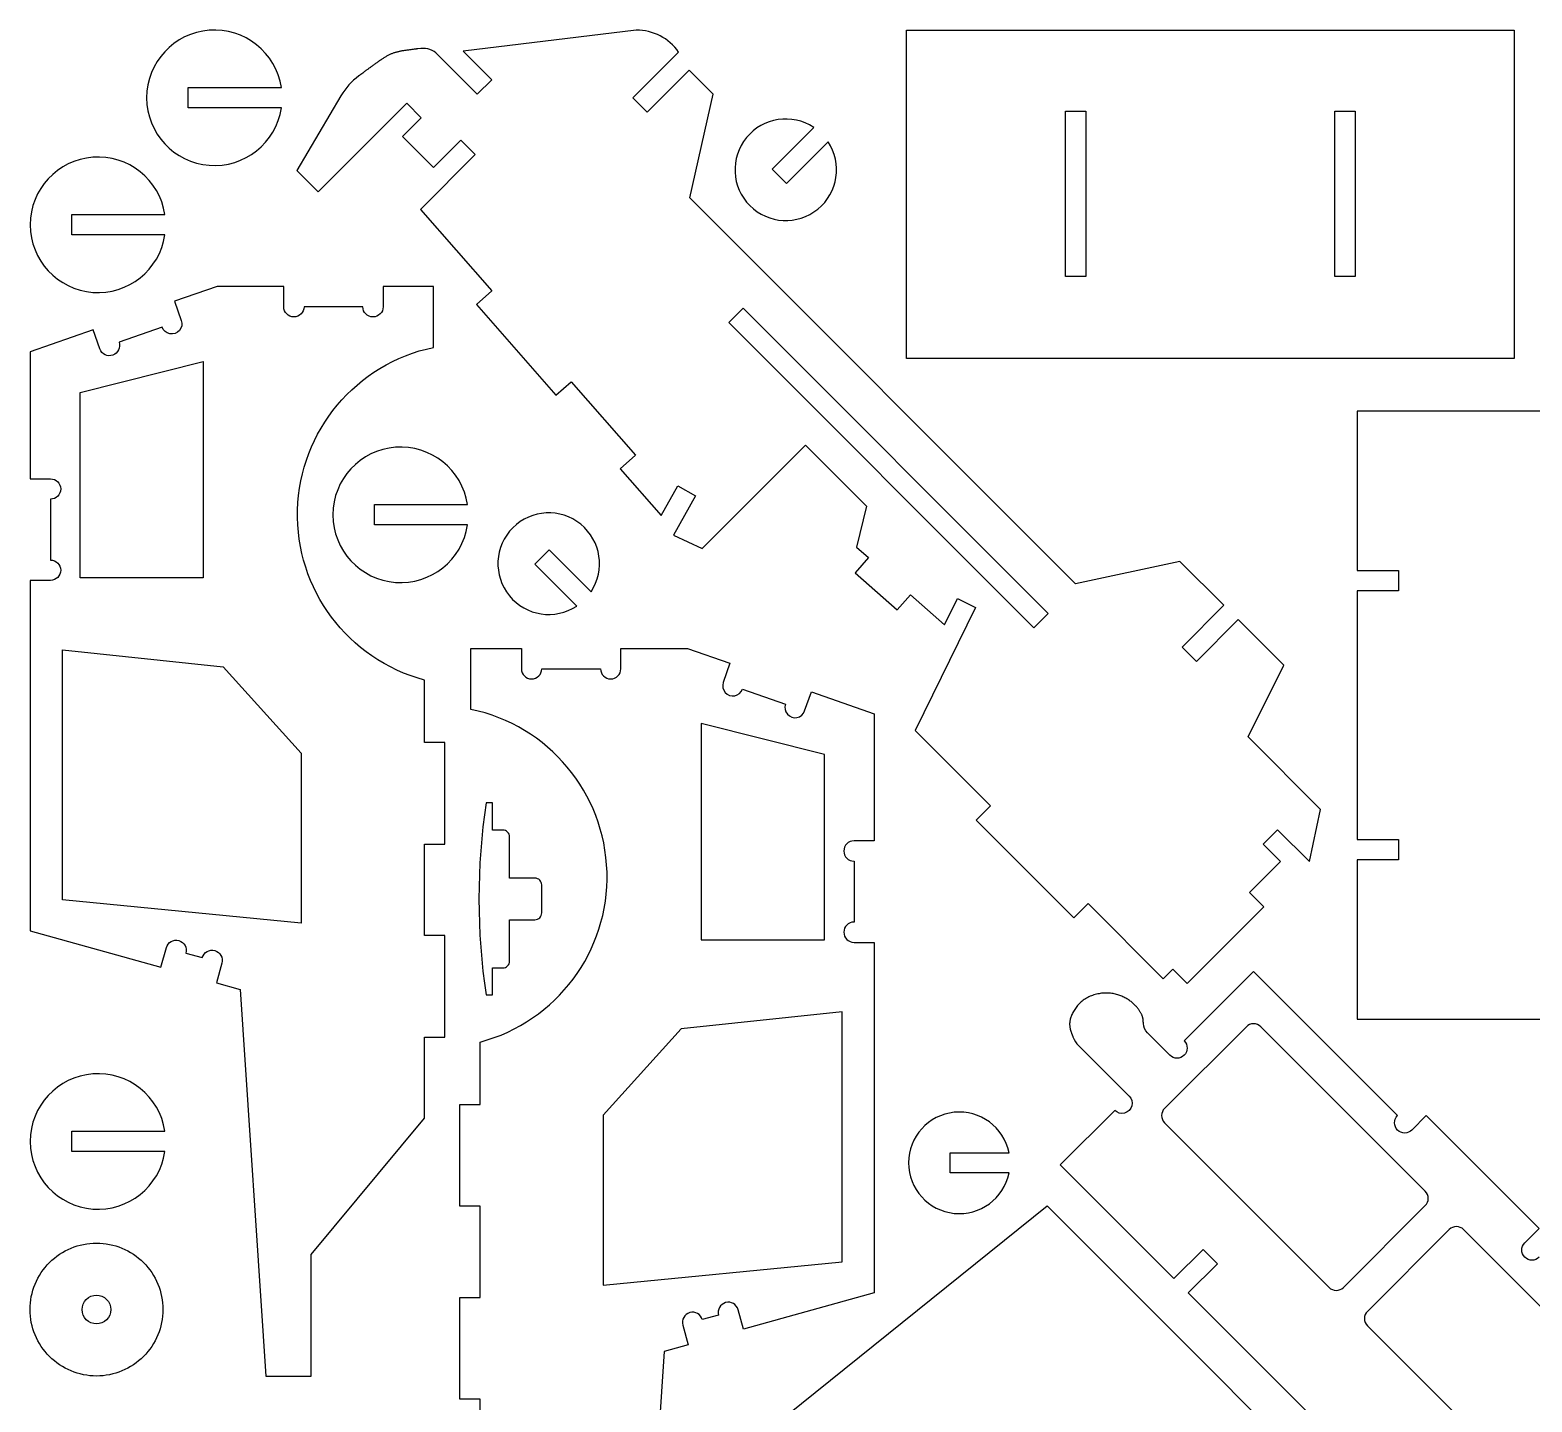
# Model space of a CAD drawing. Extents: x 14 to 686, y 11 to 690.
# Drawn here: x 14.5 to 369.3, y 366.2 to 690.2 of the extents above; entities that cross this region are included whole.
import ezdxf

# ---------------------------------------------------------------- set-up
doc = ezdxf.new("R2010")
doc.units = 0
doc.header["$MEASUREMENT"] = 0
doc.layers.add('EXTERNAL_CUT', color=62, linetype='CONTINUOUS')
doc.layers.add('HOLES', color=5, linetype='CONTINUOUS')

msp = doc.modelspace()

# ---------------------------------------------------------------- linework, layer by layer
at = {"layer": 'EXTERNAL_CUT'}
for points in [[(73.84, 671.85), (51.83, 671.85), (51.83, 676.65), (73.84, 676.65, 0.927414), (42.02, 674.25, 0.927414)], [(82.57, 652.04), (103.47, 672.94), (106.87, 669.55), (102.46, 665.14), (109.82, 657.79), (116.25, 664.23), (119.65, 660.83), (106.69, 647.88), (123.55, 628.62), (119.94, 625.46), (138.72, 604), (142.33, 607.16), (157.52, 589.81), (153.9, 586.65), (163.58, 575.6), (167.54, 582.61), (171.72, 580.25), (166.45, 570.92), (173.22, 567.79), (197.67, 592.23), (212.11, 577.79), (209.75, 568.15), (212.59, 565.65), (209.41, 562.06), (219.32, 553.29), (222.5, 556.89), (230.52, 549.8), (233.56, 555.98), (237.87, 553.86), (223.57, 524.79), (241.35, 507.01), (237.96, 503.62), (261.05, 480.53), (264.44, 483.92), (282.18, 466.18), (284.47, 468.47), (287.86, 465.08), (305.97, 483.18), (302.57, 486.58), (309.88, 493.88), (305.8, 497.97), (309.19, 501.36), (316.7, 493.85), (319.37, 506.14), (302.22, 523.29), (310.68, 540.22), (299.91, 551), (290.02, 541.11), (286.63, 544.51), (296.51, 554.39), (286.14, 564.76), (261.48, 559.47), (170.36, 650.59), (175.82, 675.08), (170.16, 680.74), (160.28, 670.86), (156.88, 674.25), (167.68, 685.05, 0.25005), (157.69, 690.2), (116.79, 685.24), (123.53, 678.51), (120.14, 675.12), (110.77, 684.51, 0.228903), (106.82, 685.89), (106.06, 685.8), (105.94, 685.78), (105.8, 685.77), (105.66, 685.75), (105.51, 685.74), (105.35, 685.72), (105.19, 685.7), (105.02, 685.68), (104.84, 685.65), (104.65, 685.63), (104.47, 685.61), (104.27, 685.58), (104.08, 685.56), (103.88, 685.53), (103.69, 685.51), (103.49, 685.48), (103.29, 685.45), (103.1, 685.42), (102.9, 685.39), (102.71, 685.36), (102.53, 685.33), (102.34, 685.3), (102.17, 685.27), (101.99, 685.24), (101.82, 685.2), (101.65, 685.17), (101.49, 685.13), (101.33, 685.1), (101.17, 685.06), (101.01, 685.02), (100.86, 684.97), (100.7, 684.93), (100.55, 684.88), (100.4, 684.83), (100.25, 684.78), (100.1, 684.72), (99.95, 684.66), (99.79, 684.59), (99.64, 684.53), (99.49, 684.46), (99.33, 684.38), (99.18, 684.3), (99.02, 684.22), (98.86, 684.13), (98.7, 684.04), (98.54, 683.95), (98.38, 683.85), (98.21, 683.75), (98.05, 683.65), (97.89, 683.55), (97.72, 683.44), (97.56, 683.33), (97.39, 683.22), (97.23, 683.11), (97.06, 683), (96.9, 682.89), (96.74, 682.77), (96.57, 682.66), (96.41, 682.54), (96.25, 682.43), (96.09, 682.31), (95.93, 682.2), (95.77, 682.09), (95.62, 681.98), (95.47, 681.86), (95.31, 681.75), (95.16, 681.65), (95.02, 681.54), (94.87, 681.43), (94.73, 681.33), (94.59, 681.23), (94.46, 681.13), (94.32, 681.03), (94.19, 680.94), (94.07, 680.84), (93.95, 680.75), (93.83, 680.67), (93.72, 680.58), (93.61, 680.5), (93.5, 680.43), (93.4, 680.35), (93.31, 680.28), (93.22, 680.22), (93.14, 680.15), (93.06, 680.09), (92.98, 680.04), (92.91, 679.99), (92.84, 679.94), (92.78, 679.89), (92.72, 679.84), (92.66, 679.8), (92.61, 679.77), (92.57, 679.73), (92.52, 679.7), (92.48, 679.67), (92.44, 679.64), (92.41, 679.61), (92.37, 679.59), (92.34, 679.56), (92.32, 679.54), (92.14, 679.41, 0.099481), (87.93, 674.72), (77.53, 657.08)], [(203.01, 663.86), (193.15, 654), (189.76, 657.4), (199.62, 667.25, 0.904015), (184.52, 648.77, 0.904015)], [(46.34, 641.85), (24.33, 641.85), (24.33, 646.65), (46.34, 646.65, 0.927414), (14.52, 644.25, 0.927414)], [(70.21, 372.34), (80.91, 372.34), (80.91, 401.08), (107.63, 433.24), (107.63, 452.36), (112.43, 452.36), (112.43, 476.36), (107.63, 476.36), (107.63, 497.96), (112.43, 497.96), (112.43, 521.96), (107.63, 521.96), (107.63, 536.73, -0.790358), (109.81, 615.3), (109.81, 629.7), (97.89, 629.7), (97.89, 624.9, -1), (93.09, 624.9), (79.2, 624.9, -1), (74.4, 624.9), (74.4, 629.7), (58.68, 629.7), (48.62, 626.19), (50.2, 621.66, -1), (45.67, 620.07), (35.51, 616.52, -1), (30.97, 614.94), (29.39, 619.47), (14.52, 614.27), (14.52, 584.25), (19.32, 584.25, -1), (19.32, 579.45), (19.32, 565.07, -1), (19.32, 560.27), (14.52, 560.27), (14.52, 477.49), (45.4, 468.89), (46.69, 473.52, -1), (51.31, 472.23), (55.16, 471.16, -1), (59.78, 469.87), (58.49, 465.25), (64.14, 463.67)], [(328.02, 456.65), (373.98, 456.65), (373.98, 471.7), (379.22, 471.7, 0.137155), (381.71, 472.39, 0.563027), (381.71, 518.42, 0.137155), (379.22, 519.11), (373.98, 519.11), (373.98, 537.74), (379.22, 537.74, 0.137155), (381.71, 538.44, 0.563027), (381.71, 584.46, 0.137155), (379.22, 585.16), (373.98, 585.16), (373.98, 600.2), (328.02, 600.2), (328.02, 562.63), (337.78, 562.63), (337.78, 557.83), (328.02, 557.83), (328.02, 499.03), (337.78, 499.03), (337.78, 494.23), (328.02, 494.23)], [(117.84, 573.35), (95.83, 573.35), (95.83, 578.15), (117.84, 578.15, 0.927414), (86.02, 575.75, 0.927414)], [(143.62, 554.21), (133.76, 564.07), (137.15, 567.46), (147.01, 557.6, 0.904015), (128.52, 572.7, 0.904015)], [(135.36, 481.72), (135.36, 488.33, 0.414214), (133.76, 489.93), (127.76, 489.93), (127.76, 499.7, 0.414214), (126.16, 501.3), (123.72, 501.3), (123.72, 507.7), (122.22, 507.7, 0.075189), (122.22, 462.34), (123.72, 462.34), (123.72, 468.74), (126.16, 468.74, 0.414214), (127.76, 470.34), (127.76, 480.12), (133.76, 480.12, 0.414214)], [(46.34, 425.35), (24.33, 425.35), (24.33, 430.15), (46.34, 430.15, 0.927414), (14.52, 427.75, 0.927414)], [(245.76, 420.3), (231.82, 420.3), (231.82, 425.1), (245.76, 425.1, 0.904015), (222.02, 422.7, 0.904015)], [(41.27, 376.95, -0.414214), (19.07, 376.95, -0.414214), (19.07, 399.15, -0.414214), (41.27, 399.15, -0.414214)]]:
    msp.add_lwpolyline(points, format="xyb", close=True, dxfattribs=at)
for points in [[(365.07, 612.68), (221.52, 612.68), (221.52, 690.2), (365.07, 690.2)], [(342.21, 325.08), (284.51, 253.32), (183.01, 354.83), (254.77, 412.52)]]:
    msp.add_lwpolyline(points, close=True, dxfattribs=at)
for points in [[(120.82, 347.74), (120.82, 366.86), (116.02, 366.86), (116.02, 390.86), (120.82, 390.86), (120.82, 412.46), (116.02, 412.46), (116.02, 436.46), (120.82, 436.46), (120.82, 451.23, 0.790358), (118.64, 529.8), (118.64, 544.2), (130.56, 544.2), (130.56, 539.4, 1), (135.36, 539.4), (149.25, 539.4, 1), (154.05, 539.4), (154.05, 544.2), (169.77, 544.2), (179.83, 540.69), (178.25, 536.16, 1), (182.78, 534.57), (192.94, 531.02, 1), (197.47, 529.44), (199.06, 533.97), (213.93, 528.77), (213.93, 498.75), (209.13, 498.75, 1), (209.13, 493.95), (209.13, 479.57, 1), (209.13, 474.77), (213.93, 474.77), (213.93, 391.99), (183.05, 383.39), (181.76, 388.02, 1), (177.14, 386.73), (173.29, 385.66, 1), (168.67, 384.37), (169.95, 379.75), (164.31, 378.17), (158.23, 286.84)], [(370.99, 400.4, -1), (367.59, 403.8), (370.99, 407.19), (344.33, 433.84), (340.94, 430.45, -1), (337.54, 433.84), (303.51, 467.88), (287.13, 451.49, -1), (283.73, 448.1), (278.43, 453.4, -0.19413), (277.49, 455.6), (277.49, 455.7), (277.49, 455.72), (277.49, 455.73), (277.49, 455.75), (277.49, 455.77), (277.49, 455.79), (277.49, 455.82), (277.49, 455.84), (277.49, 455.87), (277.49, 455.9), (277.48, 455.93), (277.48, 455.96), (277.48, 455.99), (277.48, 456.03), (277.47, 456.07), (277.47, 456.12), (277.47, 456.16), (277.46, 456.21), (277.46, 456.26), (277.46, 456.31), (277.45, 456.37), (277.45, 456.43), (277.44, 456.49), (277.43, 456.56), (277.42, 456.62), (277.41, 456.7), (277.4, 456.77), (277.38, 456.85), (277.36, 456.93), (277.34, 457.02), (277.32, 457.11), (277.29, 457.2), (277.26, 457.29), (277.23, 457.39), (277.19, 457.49), (277.14, 457.6), (277.09, 457.71), (277.04, 457.82), (276.98, 457.94), (276.92, 458.06), (276.85, 458.19), (276.77, 458.32), (276.69, 458.45), (276.61, 458.59), (276.51, 458.73), (276.41, 458.87), (276.31, 459.01), (276.2, 459.15), (276.08, 459.3), (275.96, 459.45), (275.83, 459.59), (275.69, 459.74), (275.55, 459.89), (275.4, 460.04), (275.25, 460.19), (275.09, 460.34), (274.92, 460.48), (274.75, 460.63), (274.57, 460.77), (274.38, 460.91), (274.19, 461.05), (273.99, 461.19), (273.79, 461.32), (273.58, 461.45), (273.36, 461.58), (273.14, 461.7), (272.91, 461.82), (272.67, 461.93), (272.43, 462.04), (272.19, 462.14), (271.93, 462.24), (271.68, 462.33), (271.42, 462.41), (271.15, 462.49), (270.88, 462.56), (270.6, 462.62), (270.32, 462.67), (270.04, 462.72), (269.75, 462.75), (269.46, 462.78), (269.16, 462.8), (268.86, 462.81), (268.56, 462.8), (268.25, 462.79), (267.94, 462.77), (267.63, 462.74), (267.32, 462.7), (267.01, 462.65), (266.71, 462.59), (266.4, 462.53), (266.1, 462.45), (265.79, 462.36), (265.49, 462.26), (265.2, 462.15), (264.91, 462.03), (264.62, 461.9), (264.34, 461.77), (264.07, 461.62), (263.8, 461.46), (263.54, 461.29), (263.29, 461.11), (263.05, 460.92), (262.81, 460.73), (262.59, 460.52), (262.37, 460.31), (262.16, 460.1), (261.96, 459.87), (261.77, 459.65), (261.59, 459.41), (261.42, 459.18), (261.26, 458.94), (261.11, 458.71), (260.97, 458.47), (260.84, 458.23), (260.71, 457.99), (260.6, 457.76), (260.5, 457.52), (260.41, 457.29), (260.33, 457.07), (260.27, 456.85), (260.21, 456.63), (260.16, 456.42), (260.13, 456.22), (260.1, 456.02), (260.08, 455.83), (260.07, 455.64), (260.07, 455.46), (260.07, 455.29), (260.08, 455.12), (260.1, 454.96), (260.12, 454.8), (260.14, 454.65), (260.17, 454.5), (260.2, 454.36), (260.23, 454.22), (260.27, 454.09), (260.3, 453.97), (260.34, 453.85), (260.37, 453.74), (260.41, 453.64), (260.44, 453.53), (260.48, 453.44), (260.51, 453.35), (260.54, 453.27), (260.56, 453.19), (260.59, 453.11), (260.62, 453.04), (260.64, 452.98), (260.66, 452.92), (260.68, 452.86), (260.7, 452.81), (260.72, 452.76), (260.74, 452.71), (260.76, 452.67), (260.77, 452.63), (260.79, 452.6), (260.8, 452.57), (260.81, 452.54), (260.82, 452.51), (260.84, 452.49), (260.9, 452.33, 0.096499), (262.2, 450.41), (274.12, 438.48, -1), (270.73, 435.09), (257.84, 422.21), (284.7, 395.35), (291.6, 402.26), (295, 398.87), (288.09, 391.96), (329.1, 350.95)]]:
    msp.add_lwpolyline(points, format="xyb", dxfattribs=at)
at = {"layer": 'HOLES'}
for points in [[(263.89, 632.06), (259.09, 632.06), (259.09, 671.12), (263.89, 671.12)], [(322.69, 632.06), (322.69, 671.12), (327.49, 671.12), (327.49, 632.06)], [(179.54, 621.14), (251.62, 549.07), (255.01, 552.46), (182.94, 624.54)], [(55.39, 560.84), (26.32, 560.84), (26.32, 604.61), (55.39, 611.96)], [(22.12, 484.85), (22.12, 543.83), (60.12, 539.81), (78.54, 519.48), (78.54, 479.28)], [(173.06, 475.34), (202.13, 475.34), (202.13, 519.11), (173.06, 526.46)], [(206.33, 399.35), (206.33, 458.33), (168.33, 454.31), (149.9, 433.98), (149.9, 393.78)]]:
    msp.add_lwpolyline(points, close=True, dxfattribs=at)
for points in [[(344.08, 415.99), (305.21, 454.86, 0.414214), (301.82, 454.86), (282.5, 435.55, 0.414214), (282.5, 432.15), (321.37, 393.28, 0.414214), (324.77, 393.28), (344.08, 412.6, 0.414214)], [(392.01, 368.07), (353.13, 406.94, 0.414214), (349.74, 406.94), (330.42, 387.62, 0.414214), (330.42, 384.23), (369.3, 345.35, 0.414214), (372.69, 345.35), (392.01, 364.67, 0.414214)], [(32.57, 385.65, -0.414214), (27.77, 385.65, -0.414214), (27.77, 390.45, -0.414214), (32.57, 390.45, -0.414214)]]:
    msp.add_lwpolyline(points, format="xyb", close=True, dxfattribs=at)

doc.saveas('drawing.dxf')
